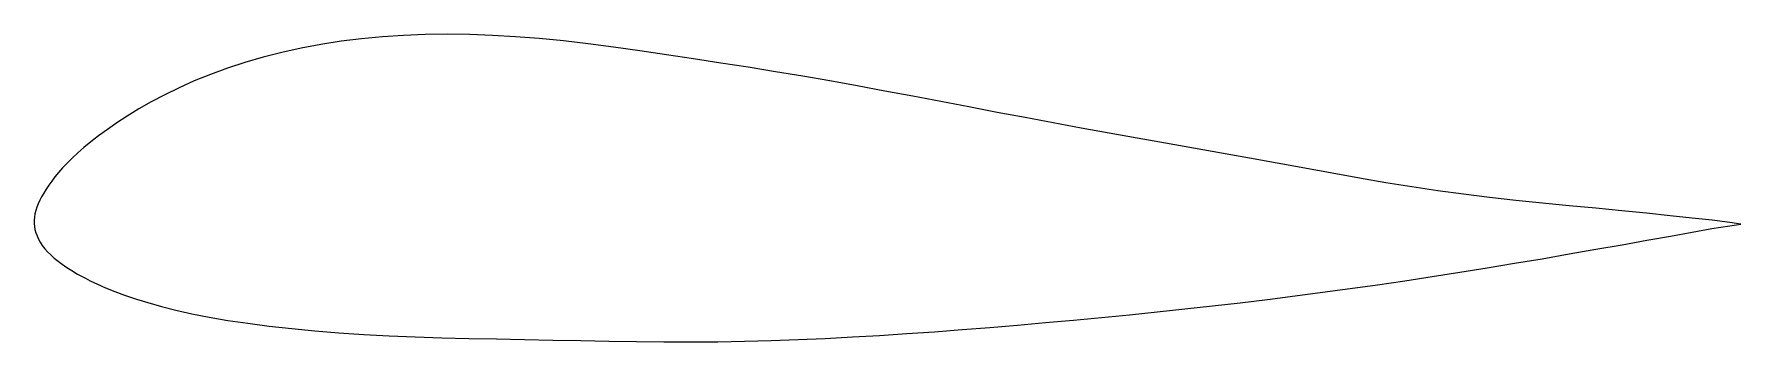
# Model space of a CAD drawing. Extents: x 0 to 100, y -7 to 11.
import ezdxf

# ---------------------------------------------------------------- set-up
doc = ezdxf.new("R2010")
doc.units = 0

msp = doc.modelspace()

# ---------------------------------------------------------------- linework, layer by layer
at = {"layer": 'default', "color": 1, "linetype": 'CONTINUOUS'}
for p, q in [((21.65, 11.06), (20.41, 10.98)), ((22.92, 11.11), (21.65, 11.06)), ((24.21, 11.13), (22.92, 11.11)), ((25.52, 11.11), (24.21, 11.13)), ((26.85, 11.06), (25.52, 11.11)), ((28.21, 10.98), (26.85, 11.06)), ((14.52, 10.06), (13.42, 9.78)), ((15.65, 10.31), (14.52, 10.06)), ((16.8, 10.53), (15.65, 10.31)), ((17.98, 10.71), (16.8, 10.53)), ((19.19, 10.86), (17.98, 10.71)), ((20.41, 10.98), (19.19, 10.86)), ((29.59, 10.87), (28.21, 10.98)), ((31.01, 10.73), (29.59, 10.87)), ((32.46, 10.56), (31.01, 10.73)), ((33.95, 10.37), (32.46, 10.56)), ((35.48, 10.15), (33.95, 10.37)), ((37.05, 9.92), (35.48, 10.15)), ((11.32, 9.13), (10.33, 8.77)), ((12.35, 9.47), (11.32, 9.13)), ((13.42, 9.78), (12.35, 9.47)), ((38.64, 9.69), (37.05, 9.92)), ((40.24, 9.44), (38.64, 9.69)), ((41.84, 9.19), (40.24, 9.44)), ((43.44, 8.93), (41.84, 9.19)), ((9.38, 8.39), (8.49, 7.99)), ((10.33, 8.77), (9.38, 8.39)), ((45.03, 8.67), (43.44, 8.93)), ((46.63, 8.39), (45.03, 8.67)), ((48.23, 8.1), (46.63, 8.39)), ((49.85, 7.8), (48.23, 8.1)), ((6.86, 7.16), (6.13, 6.75)), ((7.65, 7.58), (6.86, 7.16)), ((8.49, 7.99), (7.65, 7.58)), ((51.48, 7.49), (49.85, 7.8)), ((53.12, 7.18), (51.48, 7.49)), ((54.77, 6.87), (53.12, 7.18)), ((5.46, 6.33), (4.85, 5.93)), ((6.13, 6.75), (5.46, 6.33)), ((56.42, 6.55), (54.77, 6.87)), ((58.07, 6.24), (56.42, 6.55)), ((59.71, 5.93), (58.07, 6.24)), ((3.78, 5.17), (3.33, 4.82)), ((4.29, 5.54), (3.78, 5.17)), ((4.85, 5.93), (4.29, 5.54)), ((61.35, 5.63), (59.71, 5.93)), ((62.99, 5.33), (61.35, 5.63)), ((64.63, 5.03), (62.99, 5.33)), ((66.28, 4.74), (64.63, 5.03)), ((2.56, 4.17), (2.23, 3.87)), ((2.92, 4.49), (2.56, 4.17)), ((3.33, 4.82), (2.92, 4.49)), ((67.93, 4.45), (66.28, 4.74)), ((69.57, 4.16), (67.93, 4.45)), ((71.21, 3.87), (69.57, 4.16)), ((1.43, 3.03), (1.22, 2.77)), ((1.67, 3.3), (1.43, 3.03)), ((1.93, 3.58), (1.67, 3.3)), ((2.23, 3.87), (1.93, 3.58)), ((72.84, 3.57), (71.21, 3.87)), ((74.46, 3.28), (72.84, 3.57)), ((76.06, 2.98), (74.46, 3.28)), ((0.7, 2.05), (0.56, 1.82)), ((0.86, 2.28), (0.7, 2.05)), ((1.03, 2.52), (0.86, 2.28)), ((1.22, 2.77), (1.03, 2.52)), ((77.65, 2.7), (76.06, 2.98)), ((79.2, 2.43), (77.65, 2.7)), ((80.73, 2.18), (79.2, 2.43)), ((82.24, 1.95), (80.73, 2.18)), ((0.24, 1.19), (0.16, 0.99)), ((0.33, 1.4), (0.24, 1.19)), ((0.44, 1.61), (0.33, 1.4)), ((0.56, 1.82), (0.44, 1.61)), ((83.75, 1.75), (82.24, 1.95)), ((85.27, 1.56), (83.75, 1.75)), ((86.81, 1.39), (85.27, 1.56)), ((88.37, 1.23), (86.81, 1.39)), ((89.94, 1.08), (88.37, 1.23)), ((91.5, 0.93), (89.94, 1.08)), ((0.02, 0.42), (0, 0.23)), ((0, 0.23), (0, 0.05)), ((0, 0.05), (0.02, -0.13)), ((0.05, 0.6), (0.02, 0.42)), ((0.1, 0.8), (0.05, 0.6)), ((0.16, 0.99), (0.1, 0.8)), ((93.02, 0.78), (91.5, 0.93)), ((94.48, 0.64), (93.02, 0.78)), ((95.86, 0.49), (94.48, 0.64)), ((97.14, 0.36), (95.86, 0.49)), ((98.31, 0.24), (97.14, 0.36)), ((99.35, 0.1), (98.31, 0.24)), ((100, 0), (99.35, 0.1)), ((99.35, -0.09), (100, 0)), ((0.02, -0.13), (0.05, -0.31)), ((0.05, -0.31), (0.1, -0.5)), ((0.1, -0.5), (0.17, -0.68)), ((0.17, -0.68), (0.25, -0.87)), ((0.25, -0.87), (0.36, -1.06)), ((93.04, -1.2), (94.5, -0.94)), ((94.5, -0.94), (95.88, -0.7)), ((95.88, -0.7), (97.15, -0.47)), ((97.15, -0.47), (98.3, -0.26)), ((98.3, -0.26), (99.35, -0.09)), ((0.36, -1.06), (0.48, -1.25)), ((0.48, -1.25), (0.62, -1.44)), ((0.62, -1.44), (0.78, -1.62)), ((0.78, -1.62), (0.97, -1.8)), ((0.97, -1.8), (1.17, -1.98)), ((1.17, -1.98), (1.4, -2.16)), ((88.35, -2.02), (89.94, -1.74)), ((89.94, -1.74), (91.51, -1.47)), ((91.51, -1.47), (93.04, -1.2)), ((1.4, -2.16), (1.65, -2.35)), ((1.65, -2.35), (1.92, -2.53)), ((1.92, -2.53), (2.21, -2.72)), ((2.21, -2.72), (2.54, -2.92)), ((2.54, -2.92), (3, -3.16)), ((81.92, -3.07), (83.53, -2.81)), ((83.53, -2.81), (85.14, -2.55)), ((85.14, -2.55), (86.74, -2.29)), ((86.74, -2.29), (88.35, -2.02)), ((3, -3.16), (3.29, -3.31)), ((3.29, -3.31), (3.72, -3.52)), ((3.72, -3.52), (4.19, -3.73)), ((4.19, -3.73), (4.72, -3.94)), ((4.72, -3.94), (5.3, -4.16)), ((73.88, -4.2), (75.49, -3.99)), ((75.49, -3.99), (77.1, -3.77)), ((77.1, -3.77), (78.71, -3.55)), ((78.71, -3.55), (80.31, -3.31)), ((80.31, -3.31), (81.92, -3.07)), ((5.3, -4.16), (6, -4.39)), ((6, -4.39), (6.66, -4.59)), ((6.66, -4.59), (7.46, -4.82)), ((7.46, -4.82), (8.31, -5.04)), ((65.8, -5.14), (67.42, -4.96)), ((67.42, -4.96), (69.04, -4.79)), ((69.04, -4.79), (70.66, -4.6)), ((70.66, -4.6), (72.27, -4.41)), ((72.27, -4.41), (73.88, -4.2)), ((8.31, -5.04), (9.24, -5.24)), ((9.24, -5.24), (10.25, -5.44)), ((10.25, -5.44), (11.35, -5.63)), ((11.35, -5.63), (12.53, -5.8)), ((12.53, -5.8), (13.78, -5.97)), ((13.78, -5.97), (15.09, -6.11)), ((55.99, -6.05), (57.62, -5.91)), ((57.62, -5.91), (59.26, -5.76)), ((59.26, -5.76), (60.9, -5.62)), ((60.9, -5.62), (62.53, -5.46)), ((62.53, -5.46), (64.17, -5.3)), ((64.17, -5.3), (65.8, -5.14)), ((15.09, -6.11), (16.45, -6.24)), ((16.45, -6.24), (17.86, -6.36)), ((17.86, -6.36), (19.31, -6.45)), ((19.31, -6.45), (20.8, -6.53)), ((20.8, -6.53), (22.32, -6.6)), ((22.32, -6.6), (23.88, -6.65)), ((23.88, -6.65), (25.47, -6.69)), ((25.47, -6.69), (27.09, -6.72)), ((27.09, -6.72), (28.74, -6.75)), ((28.74, -6.75), (30.39, -6.79)), ((30.39, -6.79), (32.04, -6.82)), ((32.04, -6.82), (33.67, -6.85)), ((33.67, -6.85), (35.3, -6.87)), ((35.3, -6.87), (36.9, -6.89)), ((36.9, -6.89), (38.48, -6.89)), ((38.48, -6.89), (40.06, -6.88)), ((40.06, -6.88), (41.62, -6.85)), ((41.62, -6.85), (43.19, -6.81)), ((43.19, -6.81), (44.76, -6.75)), ((44.76, -6.75), (46.35, -6.69)), ((46.35, -6.69), (47.94, -6.6)), ((47.94, -6.6), (49.53, -6.51)), ((49.53, -6.51), (51.14, -6.41)), ((51.14, -6.41), (52.75, -6.3)), ((52.75, -6.3), (54.37, -6.17)), ((54.37, -6.17), (55.99, -6.05))]:
    msp.add_line(p, q, dxfattribs=at)

doc.saveas('drawing.dxf')
